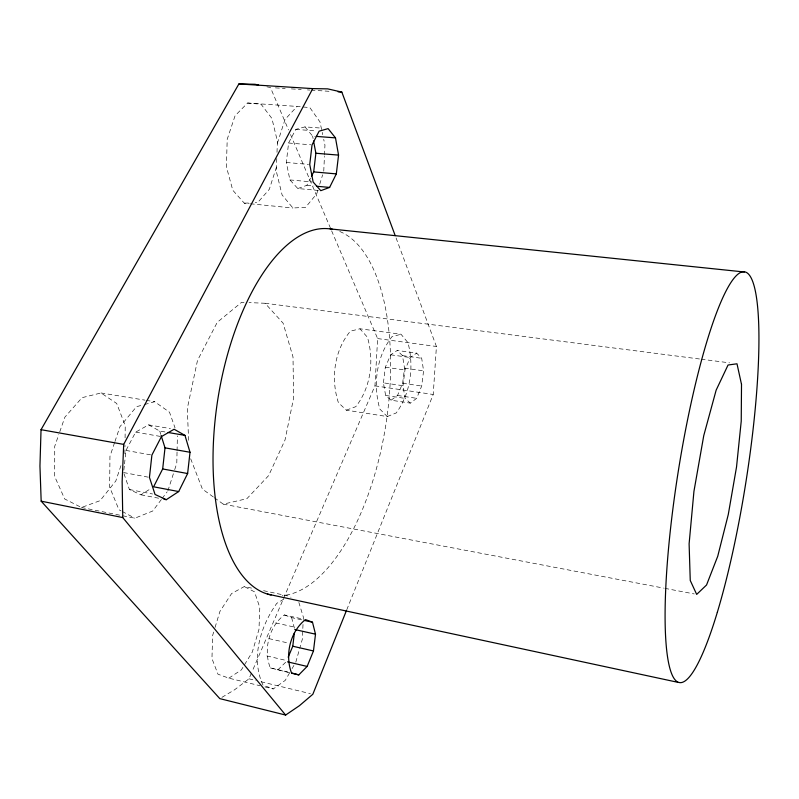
<?xml version="1.0" encoding="UTF-8"?>
<svg xmlns="http://www.w3.org/2000/svg" width="799" height="799" viewBox="0 0 799 799"><rect width="100%" height="100%" fill="white"/><g stroke="black" fill="none" stroke-linecap="round" stroke-linejoin="round"><path stroke-width="0.6" stroke-dasharray="4 3" d="M124.874 453.782L124.984 445.233M125.083 437.902L125.243 425.687L116.694 403.465L101.024 392.968L82.037 397.682L64.879 417.158L59.186 433.477M177.038 452.014L176.789 463.17L174.192 471.25M177.068 450.776L177.398 435.904M331.625 230.831L377.627 338.576L374.961 385.857L251.935 671.959M276.774 158.492L276.294 171.236L282.107 194.976L292.923 208L305.578 207.331L316.754 193.797L317.862 190.232M277.003 152.369L277.423 141.353L271.91 118.432L261.083 104.25L247.59 103.021L235.066 115.765L227.206 139.296L226.397 166.811L232.789 190.262L244.324 203.186L249.188 203.665M303.011 624.458L302.342 639.2L299.715 648.398M303.24 619.545L303.35 617.088L298.856 602.426M323.755 171.206L324.444 156.304M324.494 155.066L324.953 145.128L323.705 139.336M396.074 237.952L436.424 346.476L433.218 394.486L346.766 609.767M123.845 470.102L124.384 465.178M124.514 463.949L125.972 450.426L135.65 432.129L148.604 424.878L170.477 428.604M318.362 190.442L297.807 188.534L289.917 179.925L286.322 162.477L288.579 143.021L295.79 129.388L304.998 126.881L322.037 128.16M289.468 672.698L270.322 667.904C263.231 650.026 268.774 626.626 284.354 614.96L303.101 619.085M383.41 382.841L385.338 367.21L390.661 354.806L397.223 350.461L416.609 353.118L421.692 358.292L423.59 370.836L421.682 386.047L416.669 398.321L410.346 403.125L391.061 400.199L385.627 395.465L383.41 382.841L403.006 385.727L405.093 398.401L410.346 403.125M391.061 400.199L397.532 395.465L402.636 383.25L404.514 368.139L402.486 355.635L397.223 350.461M403.006 385.727L404.973 369.997L410.197 357.513L416.609 353.118M295.79 662.201L299.385 649.547M213.673 632.019L212.634 635.455L211.955 658.596L217.997 674.216L228.844 678.151L260.065 685.742M215.061 627.455L219.915 611.445L231.6 593.547L244.284 586.556L253.922 588.613M319.7 184.289L322.656 174.771M276.444 167.071L269.303 189.333L257.658 202.616L255.231 202.716M277.343 143.321L285.053 119.421L297.068 106.427L309.862 107.605L319.97 121.937L321.967 131.216M167.88 490.866L173.822 472.409M120.939 465.607L115.805 480.978L100.095 500.653L81.448 507.505L64.689 498.966L54.702 476.544L54.722 446.301L58.786 434.646M114.567 442.656L109.952 456.379L109.643 487.1L118.951 509.742L121.068 510.871M114.956 441.517L119.95 426.666L136.519 406.701L143.331 404.833M221.922 697.357L234.626 689.747L248.978 678.82L251.445 673.098M297.807 188.534L306.846 185.338L310.521 178.107M289.588 672.898L285.243 680.388L273.278 688.948L264.868 686.9M292.064 668.613L293.922 665.407M161.378 499.505L152.709 511.02L134.861 518.201L121.508 515.535M162.097 498.536L167.161 491.824M277.812 669.932L286.352 661.572M228.844 678.151L241.378 669.882L252.304 652.054L258.976 629.392L259.805 607.53L254.521 591.839L244.284 586.556M123.975 473.687L129.418 489.547L140.964 494.811L151.5 488.139M283.825 599.13L276.774 603.365C260.494 626.176 250.477 658.516 263.031 685.133L273.278 688.948M387.255 416.559L396.244 412.933C410.796 393.048 414.162 366.232 407.969 342.681L401.008 334.232L359.94 328.798L350.391 331.166C334.092 350.581 330.646 378.946 338.406 402.666L346.317 410.157L387.255 416.559L379.865 409.078C372.833 384.948 376.269 356.783 391.959 336.709L401.008 334.232M346.317 410.157L355.795 406.671C370.906 387.375 374.282 360.429 367.42 337.228L359.94 328.798M144.469 404.524L154.686 401.727L169.508 412.214L175.051 427.924M214.332 497.697L223.261 504.139L246.861 498.716L268.654 475.585L285.023 439.989L293.583 398.202L293.013 357.003L283.116 323.196L265.058 303.26L249.018 302.601M244.324 203.186L249.178 202.976M244.075 302.402L241.608 302.292L217.238 322.347L197.483 360.489L187.296 408.569L188.614 440.349M275.365 87.87L285.213 88.489M291.365 88.889L301.223 89.518M307.375 89.907L309.832 90.067M311.071 90.137L331.994 91.476M247.59 103.021L297.068 106.427M295.79 129.388L316.674 130.976M304.998 126.881L312.629 136.11L315.026 136.289M288.579 143.021L310.811 144.789M286.322 162.477L308.514 164.384M289.917 179.925L311.92 181.922M306.846 185.338L314.037 186.007M250.397 203.785L292.923 208M265.058 303.26L699.934 359.041M701.162 359.2L729.577 362.846M377.627 338.576L436.424 346.476M402.486 355.635L421.692 358.292M390.661 354.806L410.197 357.513M404.514 368.139L423.59 370.836M385.338 367.21L404.973 369.997M402.636 383.25L421.682 386.047M374.961 385.857L433.218 394.486M397.532 395.465L416.669 398.321M385.627 395.465L405.093 398.401M101.024 392.968L144.929 400.129M146.147 400.329L154.686 401.727M148.604 424.878L159.74 431.051L165.743 432.079M135.65 432.129L160.2 436.394M125.972 450.426L150.721 454.861M123.585 472.559L148.274 477.173M223.261 504.139L663.649 588.104M664.868 588.344L694.231 593.937M129.418 489.547L152.619 493.992M140.964 494.811L160.269 498.526M81.448 507.505L120.289 515.285M266.886 86.801L270.442 87.55L288.549 129.957M263.56 590.681L288.868 596.104L291.006 597.262M284.354 614.96L291.605 617.607L302.052 619.914M275.665 622.91L295.76 627.395M268.923 638.621L289.108 643.225M266.866 655.929L287.031 660.643M270.322 667.904L289.158 672.359M248.978 678.82L256.209 680.568M261.033 681.737L310.431 693.672M122.137 511.43L134.861 518.201M213.343 496.978L202.427 489.098L189.673 456.159M290.506 134.542L331.136 229.683M159.74 431.051L160.799 434.406M291.605 617.607L294.771 629.542M322.217 132.374L322.706 134.691M312.629 136.11L313.088 138.557M339.745 231.5A185.428 84.964 -81 0 1 385.807 425.018A185.428 84.964 -81 0 1 282.277 595.625"/><path stroke-width="1.2" d="M258.606 85.044L255.051 84.285L238.891 83.945L41.039 429.682L39.95 466.007L41.168 501.173L219.805 698.626L285.623 715.055L299.435 705.687L312.838 694.251L346.307 610.915M395.205 235.625L341.842 92.105L327.69 88.869L312.759 88.609L123.695 444.394L122.147 481.597L122.766 517.562L285.623 715.055M178.686 491.545L166.302 499.685L155.056 494.461L149.443 477.403L151.9 455.07L161.428 436.604L174.122 429.233L184.959 435.385L190.012 452.264L187.625 473.537L178.686 491.545L153.608 486.801L162.676 468.953L165.013 447.849L161.148 435.525M311.58 176.04L313.677 171.905L315.875 153.248L313.558 141.004M336.319 173.892L338.556 155.106L335.49 137.877L328.119 128.619L319.131 131.166L312.039 144.889L309.742 164.494L313.148 182.032L320.779 190.671L329.607 187.435L336.319 173.892L313.677 171.905M288.189 657.187L292.774 646.221L294.342 633.118M313.468 650.965L315.505 634.176L312.489 622.211L305.448 619.605C290.107 631.639 284.744 654.9 291.515 672.918L298.786 674.905L307.146 666.436L313.468 650.965L292.774 646.221M238.891 83.945L312.759 88.609M338.147 91.865L341.842 92.105M316.234 136.389L335.49 137.877M315.875 153.248L338.556 155.106M316.434 186.227L329.607 187.435M744.418 272L328.888 228.764A185.428 84.964 -81 0 0 217.827 399.3A185.428 84.964 -81 0 0 271.101 594.995M168.15 432.489L184.959 435.385M165.013 447.849L190.012 452.264M41.039 429.682L123.695 444.394M162.676 468.953L187.625 473.537M163.885 499.225L166.302 499.685M41.168 501.173L122.766 517.562M267.445 594.066L677.802 682.296M304.369 620.424L312.489 622.211M294.771 629.542L315.505 634.176M287.51 661.842L307.146 666.436M291.795 673.247L298.786 674.905M330.127 228.913A185.428 84.964 -81 0 1 332.584 229.323M741.512 384.399L741.232 421.163L736.528 466.996L728.279 514.506L717.742 556.234L706.546 584.998L696.678 594.406L690.256 580.474L689.108 543.819L693.932 491.425L703.759 435.615L716.144 390.162L728.059 365.003L736.998 363.795L741.512 384.399M717.352 612.204A207.96 34.247 -81 0 0 749.842 275.745A207.96 34.247 -81 0 0 668.923 544.279A207.96 34.247 -81 0 0 717.352 612.204"/></g></svg>
